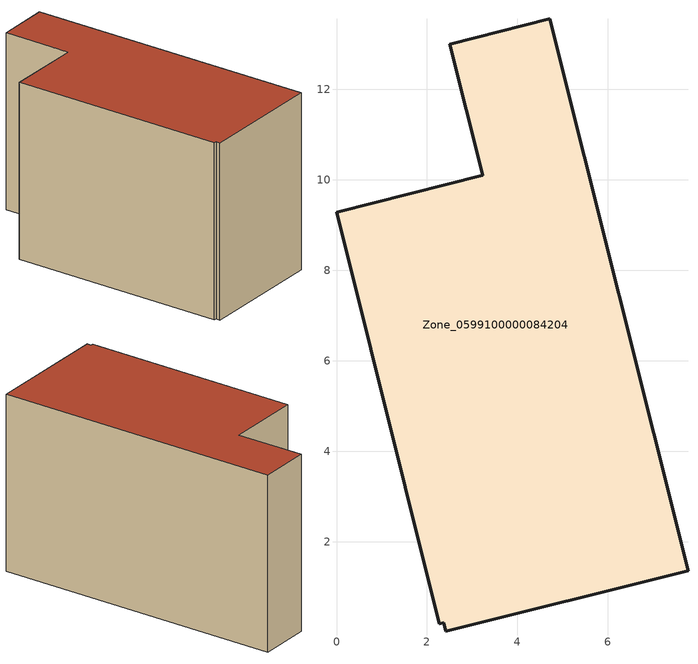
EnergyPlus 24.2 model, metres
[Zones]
Zone_0599100000084204
 floor ground (C_G): 4.71,13.56 7.77,1.36 2.42,0.02 2.38,0.21 2.27,0.19 0,9.29 3.23,10.1 2.5,13 z0
 wall outside (C_F): 7.77,1.36 4.71,13.56 2.5,13 3.23,10.1 0,9.29 2.27,0.19 2.38,0.21 2.42,0.02 7.77,1.36 z0:7.73
 roof outside (C_R): 2.38,0.21 2.42,0.02 7.77,1.36 4.71,13.56 2.5,13 3.23,10.1 0,9.29 2.27,0.19 z7.73
[BUILDING]
Pand.0599100000084204: North Axis=0; Terrain=City; Loads Convergence Tolerance Value=0.04; Temperature Convergence Tolerance Value=0.4; Solar Distribution=FullExterior; Maximum Number of Warmup Days=25; Minimum Number of Warmup Days=1
[Site:Location]
Rotterdam.The.Hague.AP_ZH_NLD Design_Conditions: Latitude=51.96; Longitude=4.45; Time Zone=1; Elevation=-4.5
[SITE:GROUNDTEMPERATURE:BUILDINGSURFACE]
18, 18, 18, 18, 18, 18, 18, 18, 18, 18, 18, 18
[MATERIAL] Thermal Absorptance=0.9; Solar Absorptance=0.7; Visible Absorptance=0.7
Name | Roughness | Thickness | Conductivity | Density | Specific Heat
G.TC.1975-1991 | MediumSmooth | 0.15 | 0.288461 | 540 | 1210
F.TC.1975-1991 | Rough | 0.3 | 0.230769 | 1920 | 840
R.TC.1975-1991 | MediumRough | 0.2 | 0.153846 | 1500 | 1000
[CONSTRUCTION]
C_G: G.TC.1975-1991
C_F: F.TC.1975-1991
C_R: R.TC.1975-1991
[ZONE]
Zone_0599100000084204: Type=1; Multiplier=1; Ceiling Height=Autocalculate; Volume=Autocalculate; Floor Area=autocalculate; Part of Total Floor Area=Yes
[ZONEINFILTRATION:DESIGNFLOWRATE]
Infil_Zone_0599100000084204: Zone or ZoneList or Space or SpaceList=Zone_0599100000084204; Schedule=AlwaysOn; Design Flow Rate Calculation Method=Flow/Area; Flow Rate per Floor Area=0.003; Constant Term Coefficient=1; Temperature Term Coefficient=0; Velocity Term Coefficient=0; Velocity Squared Term Coefficient=0
[HVACTEMPLATE:ZONE:IDEALLOADSAIRSYSTEM]
Zone_0599100000084204: Maximum Heating Supply Air Temperature=50; Minimum Cooling Supply Air Temperature=13; Maximum Heating Supply Air Humidity Ratio=0.0156; Minimum Cooling Supply Air Humidity Ratio=0.0077; Heating Limit=NoLimit; Cooling Limit=NoLimit; Dehumidification Control Type=ConstantSensibleHeatRatio; Cooling Sensible Heat Ratio=0.7; Dehumidification Setpoint=60; Humidification Control Type=None; Humidification Setpoint=30; Outdoor Air Method=None; Outdoor Air Flow Rate per Person=0.00944; Outdoor Air Flow Rate per Zone Floor Area=0; Outdoor Air Flow Rate per Zone=0; Demand Controlled Ventilation Type=None; Outdoor Air Economizer Type=NoEconomizer; Heat Recovery Type=None; Sensible Heat Recovery Effectiveness=0.7; Latent Heat Recovery Effectiveness=0.65
[ZONECONTROL:THERMOSTAT]
ThermostatControl_Zone_0599100000084204: Zone or ZoneList=Zone_0599100000084204; Control Type Schedule=DualSetpointControlType; Control 1=Thermostat_Zone_0599100000084204; Temperature Difference Between Cutout And Setpoint=0
[THERMOSTATSETPOINT:DUALSETPOINT]
Thermostat_Zone_0599100000084204: Heating Setpoint Temperature Schedule=HeatingSetpoint_Zone_0599100000084204; Cooling Setpoint Temperature Schedule=CoolingSetpoint_Zone_0599100000084204
[SCHEDULE:COMPACT]
HeatingSetpoint_Zone_0599100000084204: Through: 12/31, For: AllDays, Until: 24:00, 21
CoolingSetpoint_Zone_0599100000084204: Through: 12/31, For: AllDays, Until: 24:00, 24
DualSetpointControlType: Through: 12/31, For: AllDays, Until: 24:00, 4
AlwaysOn: Through: 12/31, For: AllDays, Until: 24:00, 1
